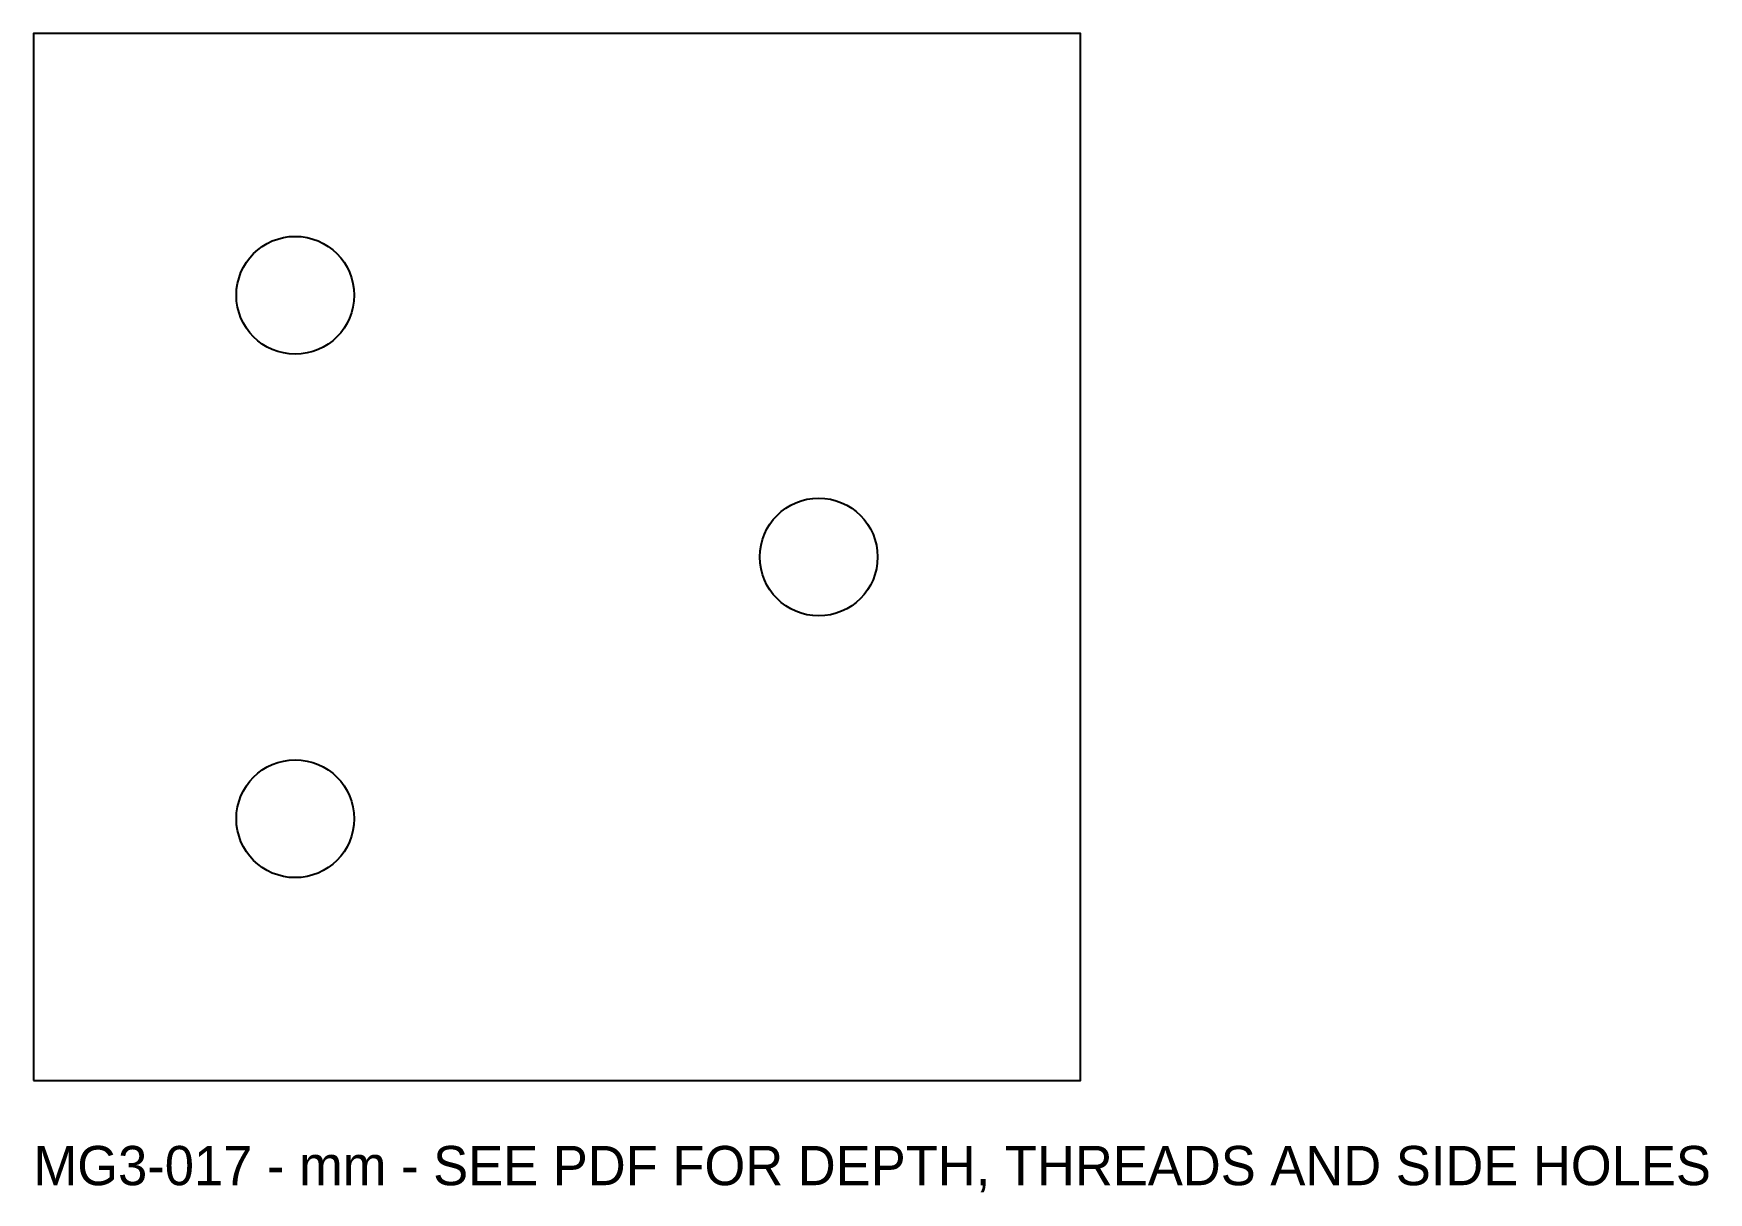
# Model space of a CAD drawing. Header units: millimetres. Extents: x 0 to 128, y -9 to 80.
import ezdxf

# ---------------------------------------------------------------- set-up
doc = ezdxf.new("R2010")
doc.units = ezdxf.units.MM
for name, color, linetype in [('NOTES', 2, 'Continuous'), ('OUTLINE', 7, 'Continuous'), ('THROUGH', 3, 'Continuous')]:
    doc.layers.add(name, color=color, linetype=linetype)

msp = doc.modelspace()

# ---------------------------------------------------------------- linework, layer by layer
at = {"layer": 'OUTLINE'}
msp.add_lwpolyline([(0, 0), (80, 0), (80, 80), (0, 80)], close=True, dxfattribs=at)
at = {"layer": 'THROUGH'}
for centre in [(20, 60), (60, 40), (20, 20)]:
    msp.add_circle(centre, 4.5, dxfattribs=at)

# ---------------------------------------------------------------- texts
at = {"layer": 'NOTES'}
msp.add_text('MG3-017 - mm - SEE PDF FOR DEPTH, THREADS AND SIDE HOLES', height=3, dxfattribs=at).set_placement((0, -8))

doc.saveas('drawing.dxf')
